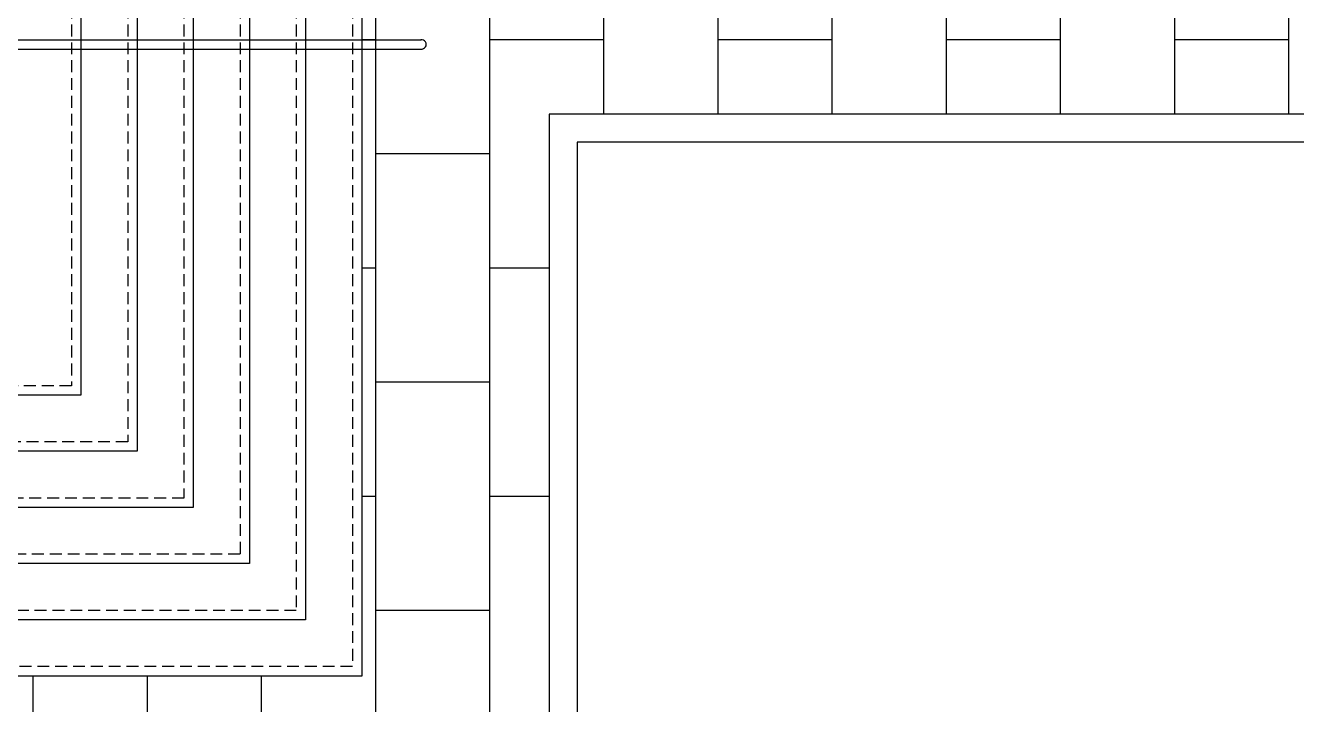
# Model space of a CAD drawing. Header units: inches. Extents: x 21 to 38546, y 13 to 15001.
# Drawn here: x 5347 to 6026, y 562 to 924 of the extents above; entities that cross this region are included whole.
import ezdxf

# ---------------------------------------------------------------- set-up
doc = ezdxf.new("R2010")
doc.units = ezdxf.units.IN
doc.header["$MEASUREMENT"] = 0
doc.linetypes.add('HIDDEN', pattern=[9.525, 6.35, -3.175])
for name, color, linetype, lineweight in [('Z_MİM_-KM-FLOR-HRAL', 8, 'Continuous', 25), ('Z_MİM_-KM-PATTERN-00', 8, 'Continuous', 25), ('Z_MİM_-KM-PAVEMENT', 8, 'Continuous', 25), ('Z_MİM_-KM-STRS', 8, 'Continuous', 25), ('Z_MİM_-KM-STRS-HID', 8, 'HIDDEN', 25)]:
    doc.layers.add(name, color=color, linetype=linetype, lineweight=lineweight)

# ---------------------------------------------------------------- blocks, each defined once
blk = doc.blocks.new('TRETUVAR')
at = {"layer": 'Z_MİM_-KM-PATTERN-00'}
h = blk.add_hatch(dxfattribs=at)
h.set_pattern_fill('AR-B816', color=256, scale=0.3, angle=90)
h.set_pattern_definition([(90, (21322.77, 490.03), (-60.96, 4e-15), []), (180, (21322.77, 490.03), (-60.96, -60.96), [60.96, -60.96])])
h.paths.add_polyline_path([(22632.77, 2700.03), (19252.77, 2700.03), (19252.77, 2750.03), (19097.77, 2750.03), (19097.77, 2610.03), (22542.77, 2610.03), (22542.77, 2080.13), (22697.77, 2080.13), (22697.77, 1460.13), (22542.77, 1460.13), (22542.77, 980.03), (21222.77, 980.03), (21222.77, 590.03), (20152.77, 590.03), (20152.77, 980.03), (19012.77, 980.03), (19012.77, 1635.03), (18722.77, 1635.03), (18722.77, 2610.03), (18807.77, 2610.03), (18807.77, 2750.03), (18632.77, 2750.03), (18632.77, 1545.03), (18922.77, 1545.03), (18922.77, 890.03), (19882.77, 890.03), (19882.77, 665.02), (20022.75, 665.03), (20022.77, 490.03), (21322.77, 490.03), (21322.77, 890.03), (22632.77, 890.03), (22632.77, 1220.13), (22797.77, 1220.13), (22797.77, 2180.13), (22632.77, 2180.13)])
h.paths.add_polyline_path([(19082.77, 2750.03), (18822.77, 2750.03), (18822.77, 2610.03), (19082.77, 2610.03)], flags=16)
at = {"layer": 'Z_MİM_-KM-PAVEMENT'}
for points in [[(19097.77, 2765.03), (19267.77, 2765.03), (19267.77, 2715.03), (22647.77, 2715.03), (22647.77, 2195.13), (22812.77, 2195.13), (22812.77, 1195.13), (22647.77, 1195.13), (22647.77, 875.03), (21337.77, 875.03), (21337.77, 475.03), (19867.77, 475.03), (19867.77, 875.03), (18907.77, 875.03), (18907.77, 1530.03), (18617.77, 1530.03), (18617.77, 2765.03), (18807.77, 2765.03)], [(19097.77, 2750.03), (19252.77, 2750.03), (19252.77, 2700.03), (22632.77, 2700.03), (22632.77, 2180.13), (22797.77, 2180.13), (22797.77, 1210.13), (22632.77, 1210.13), (22632.77, 890.03), (21322.77, 890.03), (21322.77, 490.03), (20022.77, 490.03)]]:
    blk.add_lwpolyline(points, dxfattribs=at)
blk.add_lwpolyline([(22542.77, 1460.13), (22542.77, 980.03), (21222.77, 980.03), (21222.77, 590.03), (20152.77, 590.03), (20152.77, 980.03), (19012.77, 980.03), (19012.77, 1635.03), (18722.77, 1635.03), (18722.77, 2610.03), (22542.77, 2610.03), (22542.77, 2080.13), (22697.77, 2080.13), (22697.77, 1460.13)], close=True, dxfattribs=at)

msp = doc.modelspace()

# ---------------------------------------------------------------- linework, layer by layer
at = {"layer": 'Z_MİM_-KM-FLOR-HRAL'}
for points in [[(5324.26, 916.82), (5558.39, 916.85)], [(5324.26, 911.82), (5558.46, 911.85)]]:
    msp.add_lwpolyline(points, dxfattribs=at)
msp.add_arc((5558.65, 914.35), 2.51, 263.95813, 96.04187, dxfattribs=at)
at = {"layer": 'Z_MİM_-KM-STRS'}
for points in [[(5526.76, 982.08), (5526.76, 577.08), (4456.76, 577.08), (4456.76, 982.08)], [(5496.76, 982.08), (5496.76, 607.08), (4486.76, 607.08), (4486.76, 982.08)], [(5466.76, 982.08), (5466.76, 637.08), (4516.76, 637.08), (4516.76, 982.08)], [(5436.76, 982.08), (5436.76, 667.08), (4546.76, 667.08), (4546.76, 982.08)], [(5406.76, 982.08), (5406.76, 697.08), (4576.76, 697.08), (4576.76, 982.08)], [(5376.76, 982.08), (5376.76, 727.08), (4606.76, 727.08), (4606.76, 982.08)]]:
    msp.add_lwpolyline(points, dxfattribs=at)
at = {"layer": 'Z_MİM_-KM-STRS-HID'}
for points in [[(5521.76, 982.08), (5521.76, 582.08), (4461.76, 582.08), (4461.76, 982.08)], [(5491.76, 982.08), (5491.76, 612.08), (4491.76, 612.08), (4491.76, 982.08)], [(5461.76, 982.08), (5461.76, 642.08), (4521.76, 642.08), (4521.76, 982.08)], [(5431.76, 982.08), (5431.76, 672.08), (4551.76, 672.08), (4551.76, 982.08)], [(5401.76, 982.08), (5401.76, 702.08), (4581.76, 702.08), (4581.76, 982.08)], [(5371.76, 982.08), (5371.76, 732.08), (4611.76, 732.08), (4611.76, 982.08)]]:
    msp.add_lwpolyline(points, dxfattribs=at)

# ---------------------------------------------------------------- block references
at = {"layer": 'Z_MİM_-KM-STRS'}
msp.add_blockref('TRETUVAR', (-15696.01, -12.95), dxfattribs=at)

doc.saveas('drawing.dxf')
